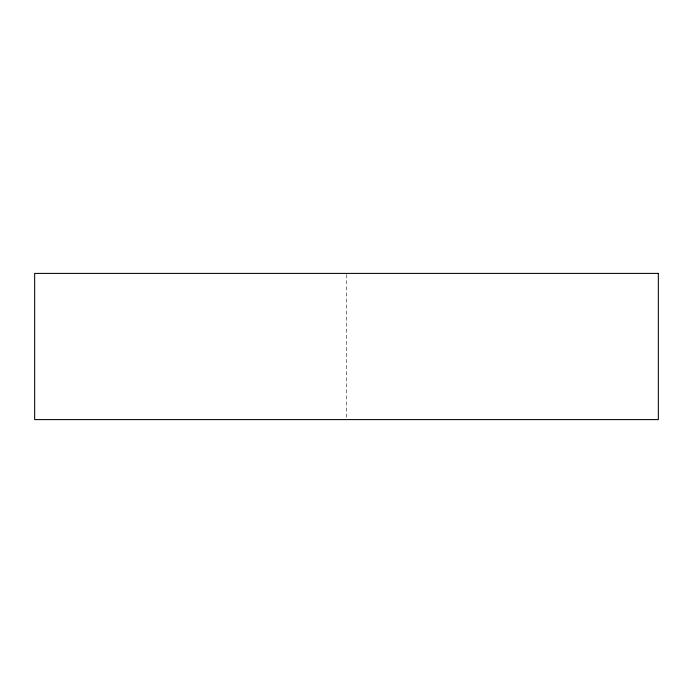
<?xml version="1.0" encoding="UTF-8"?>
<svg xmlns="http://www.w3.org/2000/svg" width="693" height="693" viewBox="0 0 693 693"><rect width="100%" height="100%" fill="white"/><g stroke="black" fill="none" stroke-linecap="round" stroke-linejoin="round"><path stroke-width="0.52" stroke-dasharray="3.46 2.6" d="M346.5 274.497L346.5 418.503"/><path stroke-width="1.04" d="M658.35 273.406L34.65 273.406L34.65 419.594L658.35 419.594L658.35 273.406"/></g></svg>
